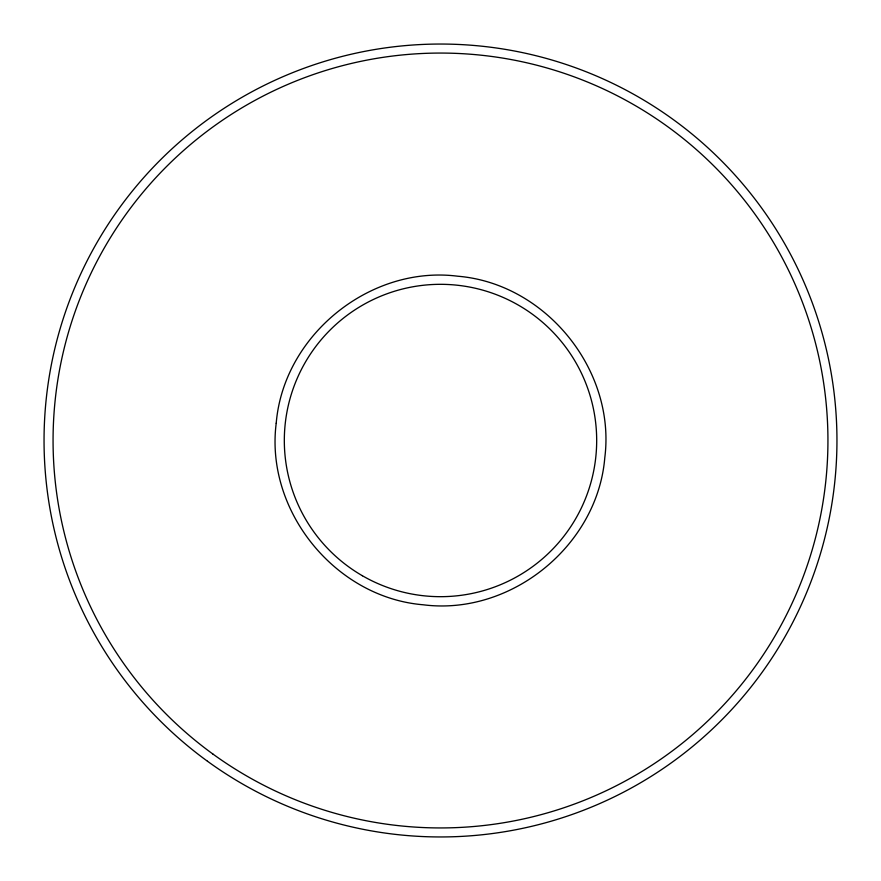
<?xml version="1.0" encoding="UTF-8"?>
<svg xmlns="http://www.w3.org/2000/svg" width="881" height="881" viewBox="0 0 881 881"><rect width="100%" height="100%" fill="white"/><g stroke="black" fill="none" stroke-linecap="round" stroke-linejoin="round"><path stroke-width="1.32" d="M276.216 423.232C264.994 510.826 335.221 597.549 423.232 604.784C510.826 616.006 597.549 545.78 604.784 457.768C616.006 370.174 545.78 283.451 457.768 276.216C370.174 264.994 283.451 335.221 276.216 423.232M362.41 575.756A156.179 156.179 0 0 0 596.679 440.5A156.179 156.179 0 0 0 362.41 305.244A156.179 156.179 0 0 0 362.41 575.756M207.476 761.239A396.45 396.45 0 0 0 834.781 481.94A396.45 396.45 0 0 0 279.244 78.321A396.45 396.45 0 0 0 207.476 761.239M212.773 753.949A387.442 387.442 0 0 0 825.816 481.004A387.442 387.442 0 0 0 282.911 86.558A387.442 387.442 0 0 0 212.773 753.949"/></g></svg>
